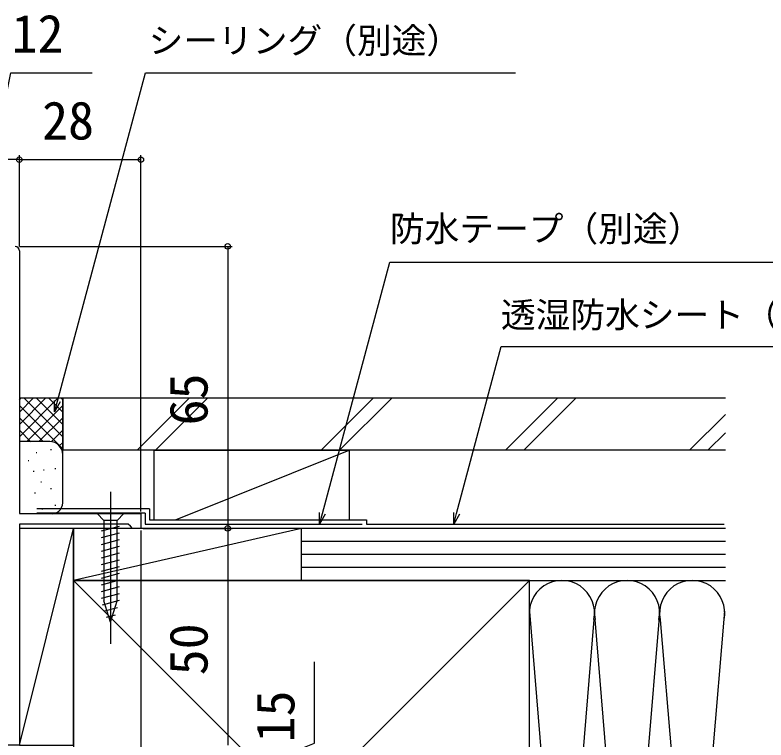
# Model space of a CAD drawing. Units: millimetres, scale not verified. Extents: x -525 to 525, y -783 to 778.
# Drawn here: x 174 to 347, y -244.5 to -77.4 of the extents above; entities that cross this region are included whole.
import ezdxf
from ezdxf.enums import TextEntityAlignment as Align

# ---------------------------------------------------------------- set-up
doc = ezdxf.new("R2010")
doc.units = ezdxf.units.MM
doc.header["$LTSCALE"] = 4
for name, color, linetype in [('0-2_YKK_11', 7, 'Continuous'), ('0-5_YKK_13', 4, 'Continuous'), ('0-7_YKK_D', 6, 'Continuous'), ('0-9_YSS_K', 3, 'Continuous'), ('0-A_YSS_KE', 3, 'Continuous')]:
    doc.layers.add(name, color=color, linetype=linetype)
doc.styles.add('ＭＳ ゴシック', font='')
doc.styles.get('ＭＳ ゴシック').set_extended_font_data('MS Gothic')

msp = doc.modelspace()

# ---------------------------------------------------------------- linework, layer by layer
at = {"layer": '0-2_YKK_11'}
msp.add_lwpolyline([(175, -131.7), (175, -192.3), (203, -192.3), (203, -195.7), (201.1, -195.7), (200.6, -195.2), (200.1, -194.7), (175, -194.7), (175, -245.7), (170.758, -245.7), (170.575, -245.58), (170.025, -245.58), (169.842, -245.7), (167.2, -245.7)], dxfattribs=at)
msp.add_arc((174, -131.7), 1, 0.00001, 89.99999, dxfattribs=at)
at = {"layer": '0-5_YKK_13'}
for p, q in [((196, -187.3), (196, -222.3)), ((199.1, -192.3), (192.9, -192.3)), ((192.9, -192.3), (194.45, -193.85)), ((199.1, -192.3), (197.55, -193.85)), ((193.9, -196.276), (198.1, -195.151)), ((194.45, -193.85), (194.45, -212.384)), ((197.55, -193.85), (194.45, -193.85)), ((197.55, -212.384), (197.55, -193.85)), ((193.9, -197.829), (198.1, -196.704)), ((193.9, -199.382), (198.1, -198.257)), ((193.9, -200.935), (198.1, -199.81)), ((193.9, -202.488), (198.1, -201.363)), ((193.9, -204.041), (198.1, -202.916)), ((193.9, -205.594), (198.1, -204.469)), ((193.9, -207.147), (198.1, -206.021)), ((193.9, -208.7), (198.1, -207.574)), ((193.9, -210.253), (198.1, -209.127)), ((193.9, -211.806), (198.1, -210.68)), ((194.159, -213.289), (198.1, -212.233)), ((196, -217.3), (194.45, -212.384)), ((196, -217.3), (197.55, -212.384)), ((194.61, -214.721), (197.646, -213.908)), ((195.062, -216.153), (197.112, -215.604))]:
    msp.add_line(p, q, dxfattribs=at)
at = {"layer": '0-7_YKK_D'}
for p, q in [((175, -110.7), (163, -110.7)), ((175, -130.7), (175, -109.7)), ((175, -130.7), (175, -109.7)), ((175, -110.7), (203, -110.7)), ((203, -191.8), (203, -109.7)), ((175, -130.7), (224, -130.7)), ((223, -130.7), (223, -195.7)), ((203, -196.2), (203, -449.7)), ((203.5, -195.7), (224, -195.7)), ((203.5, -195.7), (224, -195.7)), ((223, -195.7), (223, -245.7))]:
    msp.add_line(p, q, dxfattribs=at)
for points in [[(169, -110.7), (173.038, -90.7), (191.765, -90.7)], [(183.097, -168.837), (183.757, -166.374), (204.034, -90.7), (289.28, -90.7)], [(244.164, -194.7), (244.824, -192.237), (260.335, -134.349), (350.38, -134.349)], [(275.066, -194.7), (275.726, -192.237), (286.025, -153.802), (394.6, -153.802)], [(184.417, -166.551), (183.097, -168.837), (183.097, -166.197)], [(245.484, -192.414), (244.164, -194.7), (244.164, -192.06)], [(276.386, -192.414), (275.066, -194.7), (275.066, -192.06)], [(223, -253.2), (243, -245.195), (243, -226.468)]]:
    msp.add_lwpolyline(points, dxfattribs=at)
for centre in [(175, -110.7), (175, -110.7), (203, -110.7), (223, -130.7), (223, -195.7), (223, -195.7)]:
    msp.add_circle(centre, 0.637, dxfattribs=at)
at = {"layer": '0-9_YSS_K'}
for p, q in [((185, -165.7), (175, -165.7)), ((175, -174.558), (183.858, -165.7)), ((175, -171.729), (181.029, -165.7)), ((175, -168.901), (178.201, -165.7)), ((175, -166.073), (175.373, -165.7)), ((176.142, -165.7), (185, -174.558)), ((178.971, -165.7), (185, -171.729)), ((181.799, -165.7), (185, -168.901)), ((184.627, -165.7), (185, -166.073)), ((185, -178.7), (185, -165.7)), ((214.11, -165.7), (202.11, -177.7)), ((218.353, -165.7), (206.353, -177.7)), ((256.537, -165.7), (244.537, -177.7)), ((260.779, -165.7), (248.779, -177.7)), ((298.963, -165.7), (286.963, -177.7)), ((303.206, -165.7), (291.206, -177.7)), ((175, -167.386), (185, -177.386)), ((176.686, -175.7), (185, -167.386)), ((337.658, -169.431), (329.389, -177.7)), ((175, -170.215), (180.485, -175.7)), ((179.515, -175.7), (185, -170.215)), ((175, -173.043), (177.675, -175.718)), ((182.325, -175.718), (185, -173.043)), ((337.658, -173.674), (333.632, -177.7)), ((182, -175.7), (175, -175.7)), ((184.205, -176.666), (185, -175.872)), ((178.857, -178.195), (179.057, -178.195)), ((182.195, -177.528), (182.395, -177.528)), ((206, -177.7), (206, -193.7)), ((206, -177.7), (251, -177.7)), ((211, -193.7), (251, -177.7)), ((251, -177.7), (251, -193.7)), ((185, -189.8), (185, -178.7)), ((177.001, -180.026), (177.201, -180.026)), ((178.189, -182.535), (178.389, -182.535)), ((180.526, -182.201), (180.726, -182.201)), ((183.196, -181.867), (183.396, -181.867)), ((179.923, -184.994), (180.123, -184.994)), ((182.195, -186.541), (182.395, -186.541)), ((178.523, -187.542), (178.723, -187.542)), ((180.192, -191.214), (180.392, -191.214)), ((183.196, -190.382), (183.396, -190.382)), ((175.3, -192.3), (182, -192.3)), ((175, -245.7), (187.5, -195.7)), ((187.5, -195.7), (175, -195.7)), ((240, -195.7), (187.5, -195.7)), ((187.5, -245.7), (187.5, -195.7)), ((187.5, -195.7), (187.5, -207.7)), ((240, -195.7), (187.5, -207.7)), ((251, -195.7), (206, -195.7)), ((240, -207.7), (240, -195.7)), ((337.658, -195.7), (240, -195.7)), ((240, -207.7), (240, -195.7)), ((337.658, -198.7), (240, -198.7)), ((337.658, -201.7), (240, -201.7)), ((337.658, -204.7), (240, -204.7)), ((187.5, -312.7), (292.5, -207.7)), ((187.5, -207.7), (292.5, -312.7)), ((187.5, -207.7), (240, -207.7)), ((240, -207.7), (337.658, -207.7)), ((292.5, -207.7), (337.658, -207.7)), ((292.506, -214.894), (299.842, -303.668)), ((322.39, -216.145), (315, -305.581)), ((330, -305.581), (337.501, -214.807)), ((307.342, -216.732), (300, -305.581)), ((315, -305.581), (307.658, -216.732)), ((322.661, -216.765), (330, -305.581))]:
    msp.add_line(p, q, dxfattribs=at)
msp.add_lwpolyline([(175, -195.7), (175, -245.7), (187.5, -245.7)], dxfattribs=at)
for centre, radius, start, end in [((182, -178.7), 3, 360, 90), ((182.392, -189.721), 2.609, 261.34878, 358.26236), ((300, -215.2), 7.5, 348.21668, 191.78379), ((315, -215.2), 7.5, 348.21668, 191.78379), ((330, -215.2), 7.5, 348.21668, 191.78379)]:
    msp.add_arc(centre, radius, start, end, dxfattribs=at)
at = {"layer": '0-A_YSS_KE'}
for p, q in [((337.658, -165.7), (185, -165.7)), ((185, -165.7), (185, -177.7)), ((337.658, -177.7), (185, -177.7)), ((205, -191.2), (179, -191.2)), ((204, -192.2), (179, -192.2)), ((255, -193.7), (255, -194.7)), ((255, -194.7), (337.342, -194.7)), ((292.5, -221.665), (292.5, -207.7)), ((292.5, -312.7), (292.5, -215.2))]:
    msp.add_line(p, q, dxfattribs=at)
for points in [[(205, -191.2), (205, -193.7), (255, -193.7)], [(204, -192.2), (204, -194.7), (254, -194.7)], [(292.5, -207.7), (187.5, -207.7), (187.5, -312.7), (292.5, -312.7)]]:
    msp.add_lwpolyline(points, dxfattribs=at)

# ---------------------------------------------------------------- texts
at = {"layer": '0-7_YKK_D', "style": 'ＭＳ ゴシック'}
for s, height, p in [('12', 8.798, (173.197, -88.7)), ('シーリング（別途）', 5.865, (204.773, -87.917)), ('28', 8.798, (180.239, -108.7)), ('防水テープ（別途）', 5.865, (260.361, -131.323)), ('透湿防水シート（別途）', 5.865, (285.937, -151.17))]:
    msp.add_text(s, height=height, dxfattribs=at).set_placement(p, align=Align.BOTTOM_LEFT)
for s, p in [('65', (221, -171.961)), ('50', (221, -229.564)), ('15', (241, -245.036))]:
    msp.add_text(s, height=8.798, rotation=90, dxfattribs=at).set_placement(p, align=Align.BOTTOM_LEFT)

doc.saveas('drawing.dxf')
